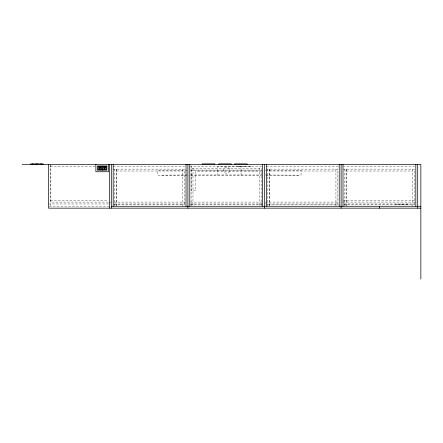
<?xml version="1.0" encoding="UTF-8"?>
<svg xmlns="http://www.w3.org/2000/svg" width="443" height="443" viewBox="0 0 443 443"><rect width="100%" height="100%" fill="white"/><g stroke="black" fill="none" stroke-linecap="round" stroke-linejoin="round"><path stroke-width="0.33" stroke-dasharray="2.21 1.66" d="M50.397 166.297L95.295 166.297M113.192 166.297L184.653 166.297M189.792 166.297L261.94 166.297M266.393 166.297L338.541 166.297M342.993 166.297L414.454 166.297M113.087 169.126L184.615 169.126L184.615 205.585M266.287 169.126L337.821 169.126L337.821 205.585M342.888 169.126L414.421 169.126L414.421 205.585M192.982 170.068L259.432 170.068M187.284 170.278L157.63 170.278L157.63 175.162L187.284 175.162M190.612 170.278L261.857 170.278M265.207 170.278L301.068 170.278L301.068 175.162L265.207 175.162M116.271 171.009L182.737 171.009M269.471 171.009L335.938 171.009M346.072 171.009L412.538 171.009M261.591 171.591L195.728 171.591L195.728 190.795L191.249 190.795L191.249 165.089M187.267 174.968L160.36 175.162M190.711 174.968L261.774 174.968M265.219 174.968L298.338 175.162M190.711 175.162L261.774 175.162M50.397 200.624L108.419 200.624M342.993 200.624L414.454 200.624M108.269 202.086L50.867 202.086L50.867 164.414M108.956 202.086L111.032 202.086M113.801 202.086L187.107 202.086M190.562 202.086L261.791 202.086M265.252 202.086L338.557 202.086M342.705 202.086L414.626 202.086M48.514 203.974L110.8 203.974M114.261 203.974L184.853 203.974M190.39 203.974L261.675 203.974M265.135 203.974L338.491 203.974M344.028 203.974L414.62 203.974M113.879 204.179L184.653 204.179M190.479 204.179L261.94 204.179M267.766 204.179L338.541 204.179M343.679 204.179L414.454 204.179M49.145 206.272L110.612 206.272M412.538 169.126L412.538 206.272M408.075 203.974L408.075 204.494L395.521 204.494L395.521 203.974M406.508 203.974L406.508 204.494M405.722 203.974L405.722 204.494M402.582 203.974L402.582 204.494M401.795 203.974L401.795 204.494M401.015 203.974L401.015 204.494M397.875 203.974L397.875 204.494M397.089 203.974L397.089 204.494M346.177 169.126L346.177 205.585M346.072 169.126L346.072 206.272M344.3 169.126L344.3 206.272M335.938 169.126L335.938 206.272M269.577 169.126L269.577 205.585M269.471 169.126L269.471 206.272M267.699 169.126L267.699 206.272M261.32 205.596L261.32 168.185L191.099 168.185L191.099 206.272M259.432 168.185L259.432 206.272M250.865 166.297L250.865 166.823L238.306 166.823L238.306 166.297M249.293 166.297L249.293 166.823M248.512 166.297L248.512 166.823M245.372 166.297L245.372 166.823M244.586 166.297L244.586 166.823M243.8 166.297L243.8 166.823M241.07 175.162L241.07 166.69L217.624 166.69L217.624 175.162M240.66 166.297L240.66 166.823M239.879 166.297L239.879 166.823M192.982 168.185L192.982 206.272M182.737 169.126L182.737 206.272M116.376 169.126L116.376 205.585M116.271 169.126L116.271 206.272M114.493 169.126L114.493 206.272M50.397 165.045L50.397 206.272M224.695 172.731A3.14 3.14 0 0 0 229.679 170.561A3.14 3.14 0 0 0 225.304 167.332A3.14 3.14 0 0 0 224.695 172.731"/><path stroke-width="0.66" d="M22.15 164.414L420.85 164.414L420.85 279.107M111.309 206.272L420.85 206.272M420.85 208.16L48.514 208.16L48.514 164.414M417.71 164.414L417.71 208.16M415.827 164.414L415.827 206.272M379.413 206.272L379.413 208.16M342.993 164.414L342.993 206.272M341.11 164.414L341.11 208.16M339.227 164.414L339.227 206.272M266.393 164.414L266.393 206.272M264.51 164.414L264.51 208.16M262.627 164.414L262.627 206.272M247.122 164.414L247.122 163.893L234.563 163.893L234.563 164.414M231.229 164.414L231.229 163.893L218.67 163.893L218.67 164.414M214.827 164.414L214.827 163.893L202.268 163.893L202.268 164.414M189.792 164.414L189.792 206.272M187.91 164.414L187.91 208.16M186.027 164.414L186.027 206.272M113.192 164.414L113.192 206.272M111.309 164.414L111.309 208.16M109.427 164.414L109.427 208.16M108.441 164.414L108.441 171.74L95.882 171.74L95.882 164.414M102.161 165.987L102.161 170.173M43.181 164.414L43.181 163.893L30.628 163.893L30.628 164.414M41.614 163.893L41.614 164.414M40.828 163.893L40.828 164.414M37.688 163.893L37.688 164.414M36.907 163.893L36.907 164.414M36.121 163.893L36.121 164.414M32.981 163.893L32.981 164.414M32.195 163.893L32.195 164.414M100.118 168.96L99.725 169.265L99.492 168.733L100.118 168.96M104.83 168.96L104.432 169.265L104.199 168.733L104.83 168.96M106.868 165.987L97.449 165.987L97.449 170.173L106.868 170.173L106.868 165.987M101.375 166.507L98.235 166.507L98.235 169.647L101.375 169.647L101.375 166.507M106.082 166.507L102.948 166.507L102.948 169.647L106.082 169.647L106.082 166.507M99.492 166.922L99.177 166.922L99.177 168.257L99.492 168.257L99.492 166.922M100.434 166.922L100.118 166.922L100.118 168.257L100.434 168.257L100.434 166.922M104.199 166.922L103.889 166.922L103.889 168.257L104.199 168.257L104.199 166.922M105.141 166.922L104.83 166.922L104.83 168.257L105.141 168.257L105.141 166.922"/></g></svg>
